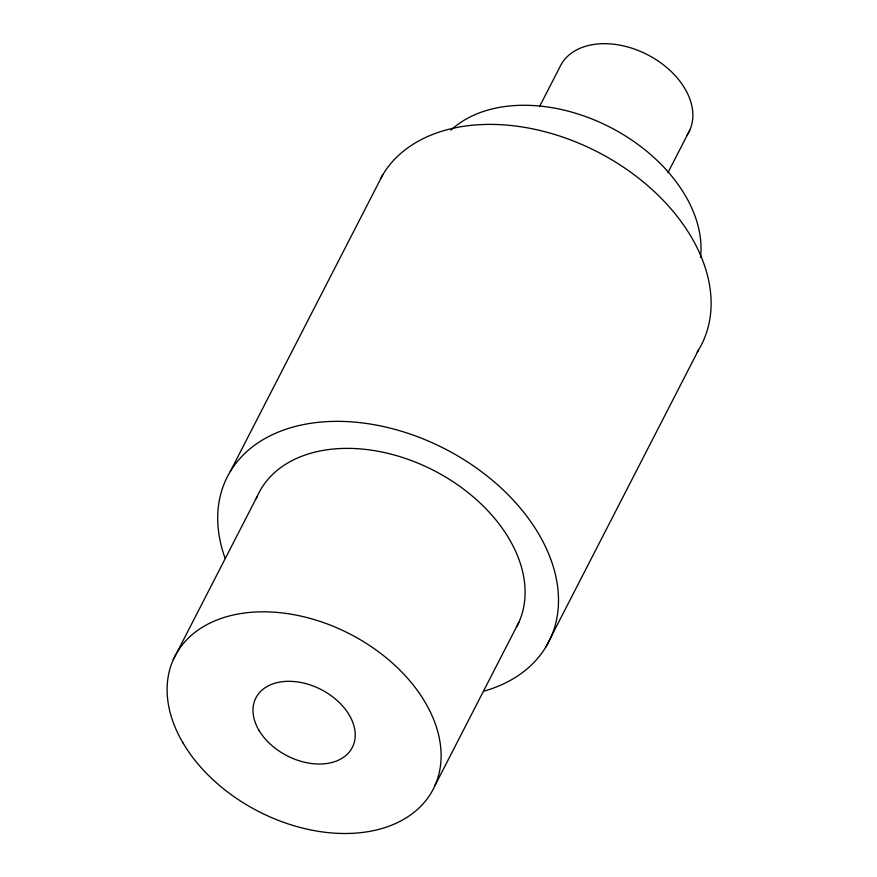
<?xml version="1.0" encoding="UTF-8"?>
<svg xmlns="http://www.w3.org/2000/svg" width="877" height="877" viewBox="0 0 877 877"><rect width="100%" height="100%" fill="white"/><g stroke="black" fill="none" stroke-linecap="round" stroke-linejoin="round"><path stroke-width="1.32" d="M230.267 471.541L382.876 174.589M173.262 659.723L257.257 496.283M539.618 106.424L559.614 67.507A72.265 49.649 27.2 0 1 649.133 55.569A72.265 49.649 27.2 0 1 686.614 135.792M667.934 172.692L689.804 130.136M434.948 785.595L518.943 622.155M545.943 646.886L698.552 349.934M380.87 178.097A180.662 124.128 27.2 0 1 604.012 155.35A180.662 124.128 27.2 0 1 697.182 352.126M225.126 558.32A180.662 124.128 27.2 0 1 322.243 421.958A180.662 124.128 27.2 0 1 537.864 532.558A180.662 124.128 27.2 0 1 484.016 691.12M450.921 130.147A144.53 99.298 27.2 0 1 609.482 126.924A144.53 99.298 27.2 0 1 700.526 257.389M256.248 498.673A145.253 99.803 27.2 0 1 430.432 468.8A145.253 99.803 27.2 0 1 516.652 626.814M182.855 742.676A145.253 99.803 27.2 0 0 419.973 807.07A145.253 99.803 27.2 0 0 309.482 618.23A145.253 99.803 27.2 0 0 182.855 742.676M258.858 730.135A54.199 37.24 27.2 0 0 347.336 754.154A54.199 37.24 27.2 0 0 306.106 683.698A54.199 37.24 27.2 0 0 258.858 730.135"/></g></svg>
